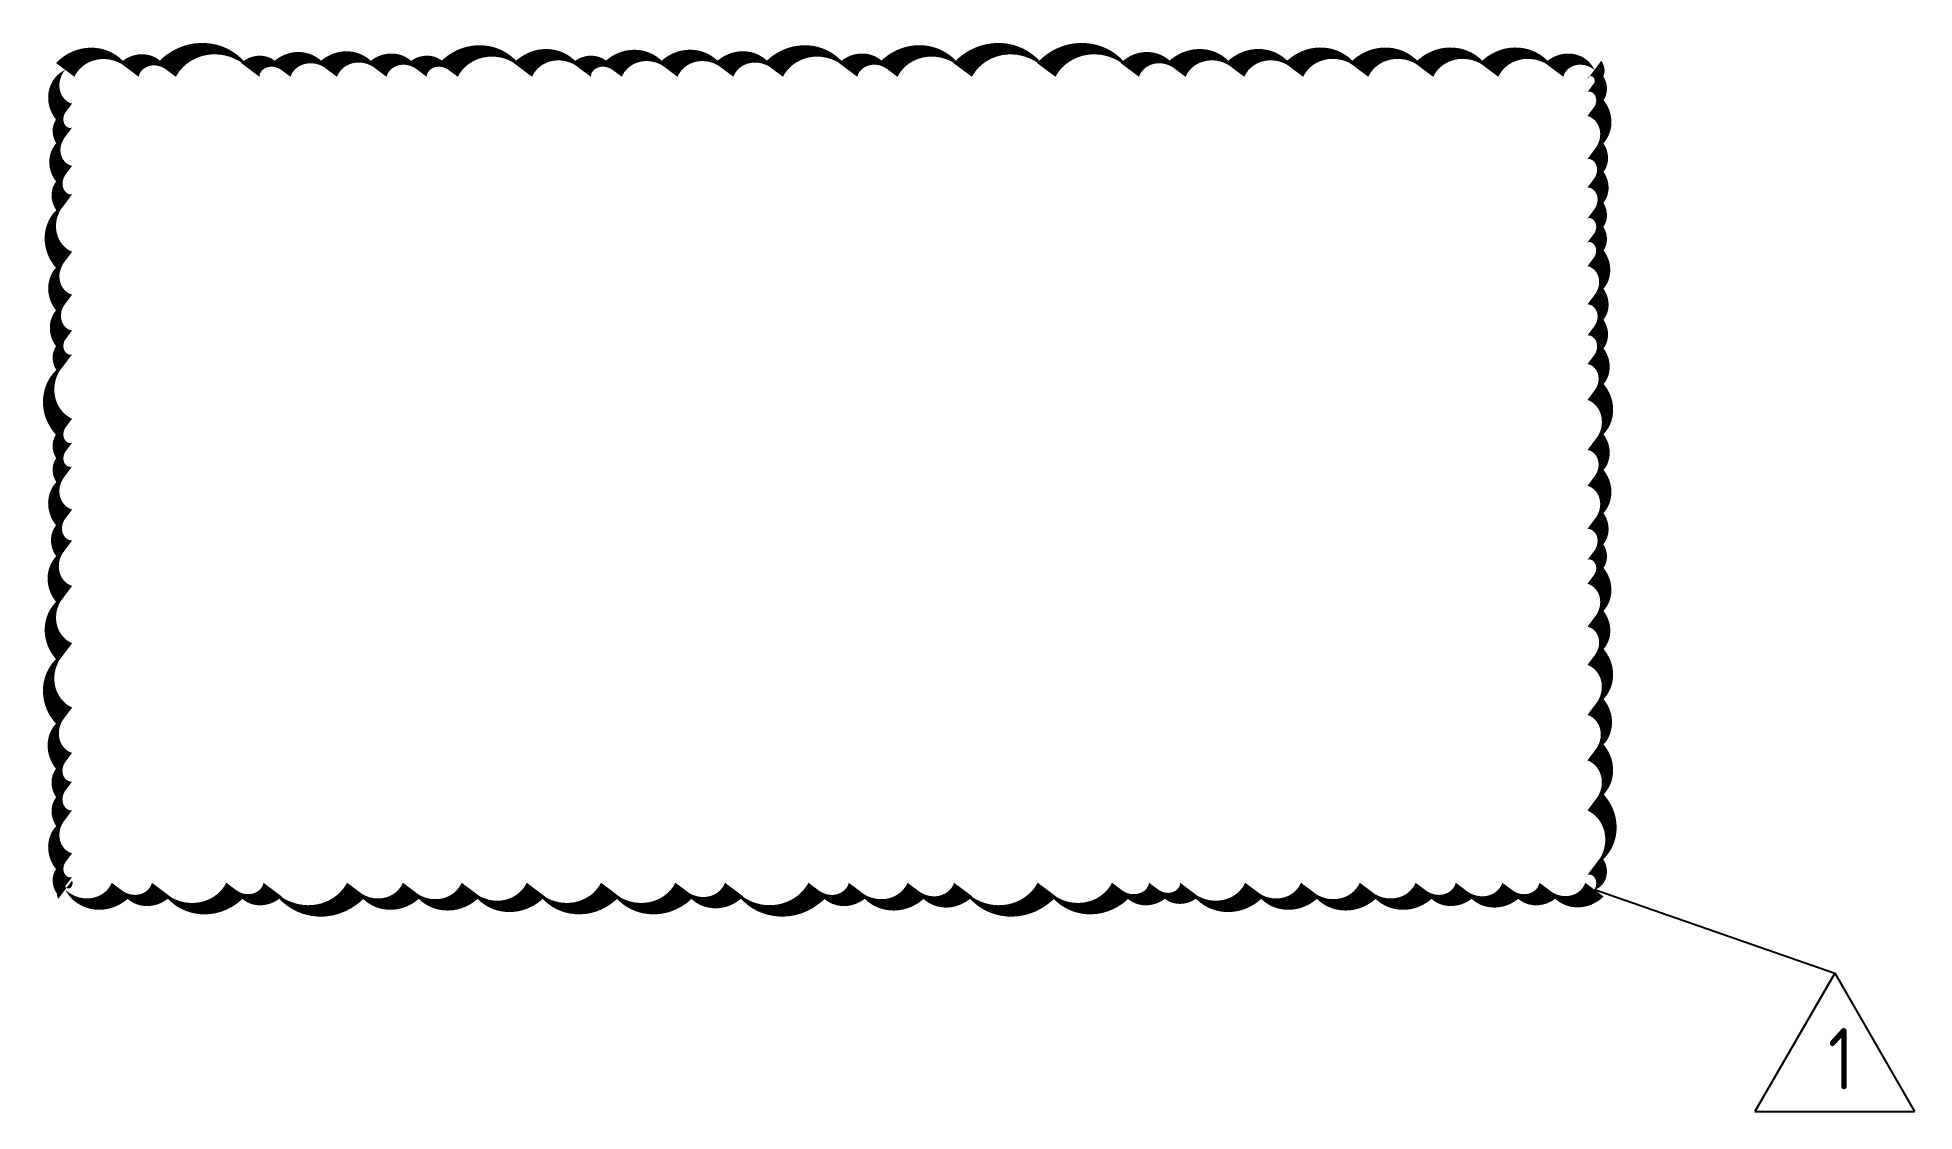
# Model space of a CAD drawing. Extents: x -172 to 12058, y -1385 to 5612.
import ezdxf

# ---------------------------------------------------------------- set-up
doc = ezdxf.new("R2010")
doc.units = 0
doc.header["$LTSCALE"] = 1000
doc.header["$MEASUREMENT"] = 0
doc.styles.add('国标', font='gbenor.shx', dxfattribs={"bigfont": 'gbcbig.shx'})

# ---------------------------------------------------------------- blocks, each defined once
blk = doc.blocks.new('biangengyunxian1')
at = {"color": 4}
for p, q in [((32, 566), (-488, -334)), ((32, 566), (551, -334)), ((-488, -334), (551, -334))]:
    blk.add_line(p, q, dxfattribs=at)

msp = doc.modelspace()

# ---------------------------------------------------------------- linework, layer by layer
at = {"color": 4}
msp.add_line((9972, 60), (11538, -485), dxfattribs=at)
msp.add_lwpolyline([(8, 5401, 0, 150, 0.5), (8, 5121, 0, 150, 0.5), (8, 4965, 0, 150, 0.5), (8, 4716, 0, 150, 0.5), (8, 4530, 0, 150, 0.5), (8, 4156, 0, 150, 0.5), (8, 3877, 0, 150, 0.5), (8, 3643, 0, 150, 0.5), (8, 3488, 0, 150, 0.5), (8, 3068, 0, 150, 0.5), (8, 2912, 0, 150, 0.5), (8, 2757, 0, 150, 0.5), (8, 2477, 0, 150, 0.5), (8, 2275, 0, 150, 0.5), (8, 1979, 0, 150, 0.5), (8, 1606, 0, 150, 0.5), (8, 1186, 0, 150, 0.5), (8, 891, 0, 150, 0.5), (8, 704, 0, 150, 0.5), (8, 517, 0, 150, 0.5), (8, 237, 0, 150, 0.5), (8, 82, 0, 150, 0.5), (8, 60, 0, 150, 0.5), (371, 60, 0, 150, 0.5), (633, 60, 0, 150, 0.5), (1118, 60, 0, 150, 0.5), (1360, 60, 0, 150, 0.5), (1905, 60, 0, 150, 0.5), (2268, 60, 0, 150, 0.5), (2651, 60, 0, 150, 0.5), (3075, 60, 0, 150, 0.5), (3559, 60, 0, 150, 0.5), (4044, 60, 0, 150, 0.5), (4367, 60, 0, 150, 0.5), (4911, 60, 0, 150, 0.5), (5174, 60, 0, 150, 0.5), (5557, 60, 0, 150, 0.5), (5860, 60, 0, 150, 0.5), (6405, 60, 0, 150, 0.5), (6889, 60, 0, 150, 0.5), (7131, 60, 0, 150, 0.5), (7333, 60, 0, 150, 0.5), (7757, 60, 0, 150, 0.5), (8120, 60, 0, 150, 0.5), (8503, 60, 0, 150, 0.5), (8867, 60, 0, 150, 0.5), (9129, 60, 0, 150, 0.5), (9432, 60, 0, 150, 0.5), (9674, 60, 0, 150, 0.5), (9972, 60, 0, 150, 0.5), (9972, 216, 0, 150, 0.5), (9972, 636, 0, 150, 0.5), (9972, 962, 0, 150, 0.5), (9972, 1258, 0, 150, 0.5), (9972, 1584, 0, 150, 0.5), (9972, 1833, 0, 150, 0.5), (9972, 2113, 0, 150, 0.5), (9972, 2269, 0, 150, 0.5), (9972, 2471, 0, 150, 0.5), (9972, 2751, 0, 150, 0.5), (9972, 2984, 0, 150, 0.5), (9972, 3311, 0, 150, 0.5), (9972, 3544, 0, 150, 0.5), (9972, 3731, 0, 150, 0.5), (9972, 3933, 0, 150, 0.5), (9972, 4182, 0, 150, 0.5), (9972, 4337, 0, 150, 0.5), (9972, 4493, 0, 150, 0.5), (9972, 4695, 0, 150, 0.5), (9972, 4881, 0, 150, 0.5), (9972, 5161, 0, 150, 0.5), (9972, 5317, 0, 150, 0.5), (9972, 5401, 0, 150, 0.5), (9710, 5401, 0, 150, 0.5), (9286, 5401, 0, 150, 0.5), (8862, 5401, 0, 150, 0.5), (8439, 5401, 0, 150, 0.5), (8015, 5401, 0, 150, 0.5), (7631, 5401, 0, 150, 0.5), (7248, 5401, 0, 150, 0.5), (6945, 5401, 0, 150, 0.5), (6400, 5401, 0, 150, 0.5), (5856, 5401, 0, 150, 0.5), (5371, 5401, 0, 150, 0.5), (5109, 5401, 0, 150, 0.5), (4625, 5401, 0, 150, 0.5), (4302, 5401, 0, 150, 0.5), (3938, 5401, 0, 150, 0.5), (3575, 5401, 0, 150, 0.5), (3373, 5401, 0, 150, 0.5), (2990, 5401, 0, 150, 0.5), (2506, 5401, 0, 150, 0.5), (2304, 5401, 0, 150, 0.5), (2042, 5401, 0, 150, 0.5), (1719, 5401, 0, 150, 0.5), (1416, 5401, 0, 150, 0.5), (1214, 5401, 0, 150, 0.5), (669, 5401, 0, 150, 0.5), (427, 5401, 0, 150, 0.5)], format="xyseb", close=True, dxfattribs=at)

# ---------------------------------------------------------------- block references
msp.add_blockref('biangengyunxian1', (11506, -1051))

# ---------------------------------------------------------------- texts
at = {"color": 7, "style": '国标'}
msp.add_text('1', height=400, dxfattribs=at).set_placement((11494, -1242))

doc.saveas('drawing.dxf')
